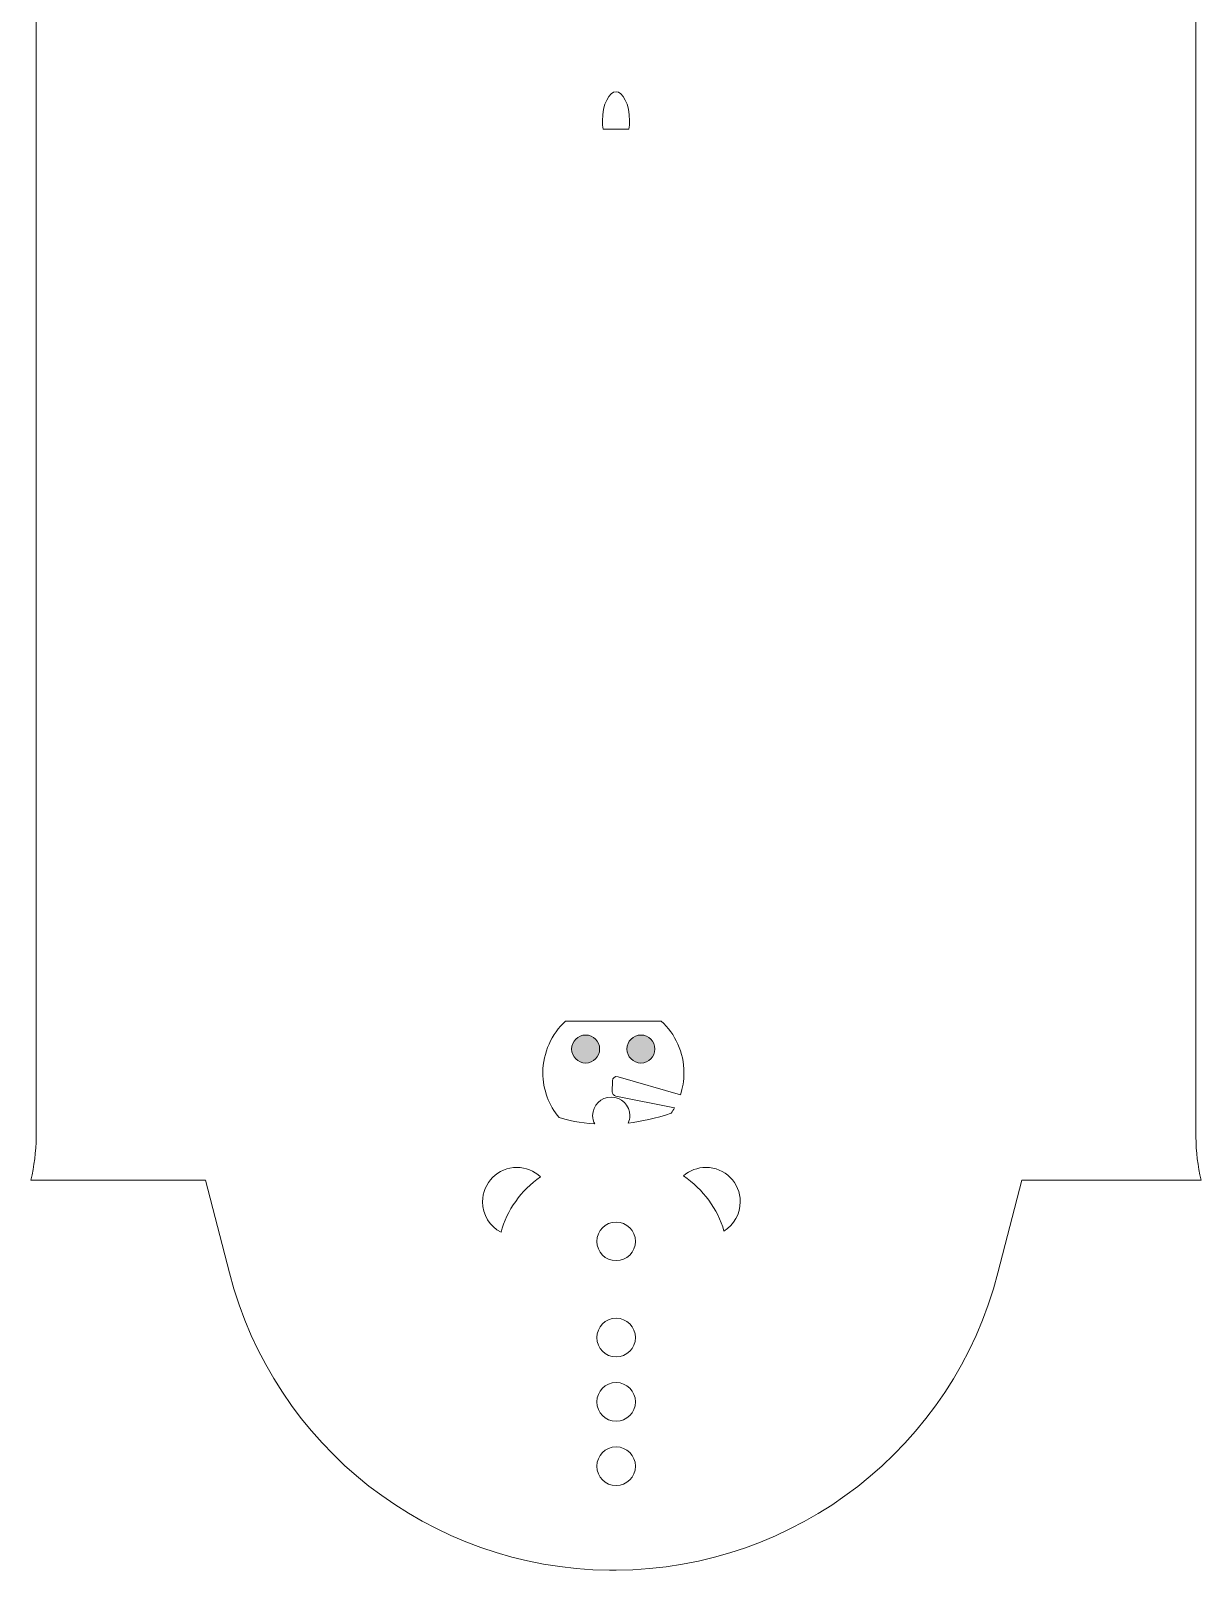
# Model space of a CAD drawing. Header units: centimetres. Extents: x 4.1 to 9.9, y -19.1 to -0.9.
# Drawn here: x 4.08 to 9.89, y -19.08 to -11.42 of the extents above; entities that cross this region are included whole.
import ezdxf

# ---------------------------------------------------------------- set-up
doc = ezdxf.new("R2010")
doc.units = ezdxf.units.CM
doc.header["$MEASUREMENT"] = 0
doc.layers.add('Layer 1', color=7, linetype='Continuous')

# ---------------------------------------------------------------- blocks, each defined once
blk = doc.blocks.new('block 2')
at = {"layer": 'Layer 1', "true_color": 0x71291b}
h = blk.add_hatch(color=26, dxfattribs=at)
h.dxf.hatch_style = 2
edge = h.paths.add_edge_path()
edge.add_spline(control_points=[(6.8341, -16.4162), (6.7957, -16.4162), (6.7645, -16.4473), (6.7645, -16.4858), (6.7645, -16.5242), (6.7957, -16.5553), (6.8341, -16.5553), (6.8725, -16.5553), (6.9037, -16.5242), (6.9037, -16.4858), (6.9037, -16.4473), (6.8725, -16.4162), (6.8341, -16.4162)], knot_values=[0, 0, 0, 0, 1, 1, 1, 2, 2, 2, 3, 3, 3, 4, 4, 4, 4], degree=3, periodic=1)
h = blk.add_hatch(color=26, dxfattribs=at)
h.dxf.hatch_style = 2
edge = h.paths.add_edge_path()
edge.add_spline(control_points=[(7.1088, -16.5553), (7.1472, -16.5553), (7.1784, -16.5242), (7.1784, -16.4858), (7.1784, -16.4473), (7.1472, -16.4162), (7.1088, -16.4162), (7.0704, -16.4162), (7.0392, -16.4473), (7.0392, -16.4858), (7.0392, -16.5242), (7.0704, -16.5553), (7.1088, -16.5553)], knot_values=[0, 0, 0, 0, 1, 1, 1, 2, 2, 2, 3, 3, 3, 4, 4, 4, 4], degree=3, periodic=1)
at = {"layer": 'Layer 1', "lineweight": 0}
for points, knots in [([(9.8676, -3.0926), (9.8676, -3.0196), (9.8765, -2.947), (9.8937, -2.8768), (9.8937, -2.8768), (9.0255, -2.8768), (9.0255, -2.8768), (9.0255, -2.8768), (8.9069, -2.4172), (8.9069, -2.4172), (8.6842, -1.5527), (7.9086, -0.9469), (7.0166, -0.9383), (7.0166, -0.9383), (6.9844, -0.9387), (6.9844, -0.9387), (6.0899, -0.9436), (5.3097, -1.5515), (5.0867, -2.4172), (5.0867, -2.4172), (4.9684, -2.8768), (4.9684, -2.8768), (4.9684, -2.8768), (4.0763, -2.8768), (4.0763, -2.8768), (4.0935, -2.947), (4.1027, -3.0196), (4.1027, -3.0926), (4.1027, -3.0926), (4.1027, -16.9225), (4.1027, -16.9225), (4.1027, -16.9957), (4.0935, -17.0677), (4.0763, -17.1379), (4.0763, -17.1379), (4.9448, -17.1379), (4.9448, -17.1379), (4.9448, -17.1379), (5.0634, -17.5978), (5.0634, -17.5978), (5.2858, -18.4623), (6.0614, -19.0678), (6.9534, -19.0767), (6.9534, -19.0767), (6.9856, -19.0764), (6.9856, -19.0764), (7.8801, -19.0715), (8.6606, -18.4632), (8.8833, -17.5978), (8.8833, -17.5978), (9.0016, -17.1379), (9.0016, -17.1379), (9.0016, -17.1379), (9.8937, -17.1379), (9.8937, -17.1379), (9.8765, -17.0677), (9.8676, -16.9957), (9.8676, -16.9225), (9.8676, -16.9225), (9.8676, -3.0926), (9.8676, -3.0926)], [0, 0, 0, 0, 1, 1, 1, 2, 2, 2, 3, 3, 3, 4, 4, 4, 5, 5, 5, 6, 6, 6, 7, 7, 7, 8, 8, 8, 9, 9, 9, 10, 10, 10, 11, 11, 11, 12, 12, 12, 13, 13, 13, 14, 14, 14, 15, 15, 15, 16, 16, 16, 17, 17, 17, 18, 18, 18, 19, 19, 19, 20, 20, 20, 20]), ([(6.985, -11.7267), (7.017, -11.7267), (7.0527, -11.7886), (7.0527, -11.8714), (7.0527, -11.8861), (7.0513, -11.8998), (7.0493, -11.9129), (7.0493, -11.9129), (6.9207, -11.9129), (6.9207, -11.9129), (6.9187, -11.8998), (6.9173, -11.8861), (6.9173, -11.8714), (6.9173, -11.7886), (6.953, -11.7267), (6.985, -11.7267)], [0, 0, 0, 0, 1, 1, 1, 2, 2, 2, 3, 3, 3, 4, 4, 4, 5, 5, 5, 5]), ([(6.9838, -16.7196), (6.9838, -16.7196), (7.2764, -16.7778), (7.2764, -16.7778), (7.2712, -16.787), (7.2654, -16.7959), (7.2596, -16.8045), (7.1826, -16.8305), (7.1112, -16.8458), (7.046, -16.8535), (7.0509, -16.8422), (7.0536, -16.8299), (7.0536, -16.8167), (7.0536, -16.7659), (7.0123, -16.7245), (6.9614, -16.7245), (6.9102, -16.7245), (6.8689, -16.7659), (6.8689, -16.8167), (6.8689, -16.8317), (6.8725, -16.8458), (6.879, -16.8584), (6.8048, -16.8535), (6.7451, -16.84), (6.7022, -16.8268), (6.6519, -16.7662), (6.6216, -16.6883), (6.6216, -16.6038), (6.6216, -16.5023), (6.6651, -16.4107), (6.7343, -16.3467), (6.7343, -16.3467), (7.2102, -16.3467), (7.2102, -16.3467), (7.2795, -16.4107), (7.3227, -16.5023), (7.3227, -16.6038), (7.3227, -16.6424), (7.3166, -16.6795), (7.3049, -16.7141), (7.3049, -16.7141), (6.9951, -16.6234), (6.9951, -16.6234), (6.981, -16.6194), (6.9672, -16.6298), (6.9669, -16.6442), (6.9669, -16.6442), (6.9663, -16.6978), (6.9663, -16.6978), (6.9663, -16.7086), (6.9737, -16.7174), (6.9838, -16.7196)], [0, 0, 0, 0, 1, 1, 1, 2, 2, 2, 3, 3, 3, 4, 4, 4, 5, 5, 5, 6, 6, 6, 7, 7, 7, 8, 8, 8, 9, 9, 9, 10, 10, 10, 11, 11, 11, 12, 12, 12, 13, 13, 13, 14, 14, 14, 15, 15, 15, 16, 16, 16, 17, 17, 17, 17]), ([(6.8341, -16.4162), (6.7957, -16.4162), (6.7645, -16.4473), (6.7645, -16.4858), (6.7645, -16.5242), (6.7957, -16.5553), (6.8341, -16.5553), (6.8725, -16.5553), (6.9037, -16.5242), (6.9037, -16.4858), (6.9037, -16.4473), (6.8725, -16.4162), (6.8341, -16.4162)], [0, 0, 0, 0, 1, 1, 1, 2, 2, 2, 3, 3, 3, 4, 4, 4, 4]), ([(7.1088, -16.5553), (7.1472, -16.5553), (7.1784, -16.5242), (7.1784, -16.4858), (7.1784, -16.4473), (7.1472, -16.4162), (7.1088, -16.4162), (7.0704, -16.4162), (7.0392, -16.4473), (7.0392, -16.4858), (7.0392, -16.5242), (7.0704, -16.5553), (7.1088, -16.5553)], [0, 0, 0, 0, 1, 1, 1, 2, 2, 2, 3, 3, 3, 4, 4, 4, 4]), ([(6.4135, -17.3965), (6.3574, -17.3674), (6.3216, -17.3095), (6.3216, -17.2451), (6.3216, -17.1511), (6.3982, -17.0744), (6.4923, -17.0744), (6.5361, -17.0744), (6.5774, -17.091), (6.609, -17.1204), (6.5131, -17.19), (6.4429, -17.2862), (6.4135, -17.3965)], [0, 0, 0, 0, 1, 1, 1, 2, 2, 2, 3, 3, 3, 4, 4, 4, 4]), ([(7.3205, -17.1155), (7.3512, -17.0892), (7.3904, -17.0744), (7.4318, -17.0744), (7.5259, -17.0744), (7.6025, -17.1511), (7.6025, -17.2451), (7.6025, -17.3052), (7.5712, -17.3597), (7.5216, -17.3904), (7.4903, -17.2798), (7.4183, -17.1838), (7.3205, -17.1155)], [0, 0, 0, 0, 1, 1, 1, 2, 2, 2, 3, 3, 3, 4, 4, 4, 4]), ([(6.9856, -17.3459), (7.0386, -17.3459), (7.0815, -17.3888), (7.0815, -17.4419), (7.0815, -17.4949), (7.0386, -17.5378), (6.9856, -17.5378), (6.9326, -17.5378), (6.8897, -17.4949), (6.8897, -17.4419), (6.8897, -17.3888), (6.9326, -17.3459), (6.9856, -17.3459)], [0, 0, 0, 0, 1, 1, 1, 2, 2, 2, 3, 3, 3, 4, 4, 4, 4]), ([(6.8897, -17.9202), (6.8897, -17.8672), (6.9326, -17.824), (6.9856, -17.824), (7.0386, -17.824), (7.0815, -17.8672), (7.0815, -17.9202), (7.0815, -17.9729), (7.0386, -18.0161), (6.9856, -18.0161), (6.9326, -18.0161), (6.8897, -17.9729), (6.8897, -17.9202)], [0, 0, 0, 0, 1, 1, 1, 2, 2, 2, 3, 3, 3, 4, 4, 4, 4]), ([(6.9856, -18.1439), (7.0386, -18.1439), (7.0815, -18.1868), (7.0815, -18.2398), (7.0815, -18.2928), (7.0386, -18.336), (6.9856, -18.336), (6.9326, -18.336), (6.8897, -18.2928), (6.8897, -18.2398), (6.8897, -18.1868), (6.9326, -18.1439), (6.9856, -18.1439)], [0, 0, 0, 0, 1, 1, 1, 2, 2, 2, 3, 3, 3, 4, 4, 4, 4]), ([(6.9856, -18.4638), (7.0386, -18.4638), (7.0815, -18.5067), (7.0815, -18.5597), (7.0815, -18.6127), (7.0386, -18.6559), (6.9856, -18.6559), (6.9326, -18.6559), (6.8897, -18.6127), (6.8897, -18.5597), (6.8897, -18.5067), (6.9326, -18.4638), (6.9856, -18.4638)], [0, 0, 0, 0, 1, 1, 1, 2, 2, 2, 3, 3, 3, 4, 4, 4, 4])]:
    blk.add_open_spline(points, degree=3, knots=knots, dxfattribs=at)

msp = doc.modelspace()

# ---------------------------------------------------------------- block references
at = {"layer": 'Layer 1'}
msp.add_blockref('block 2', (0, 0), dxfattribs=at)

doc.saveas('drawing.dxf')
